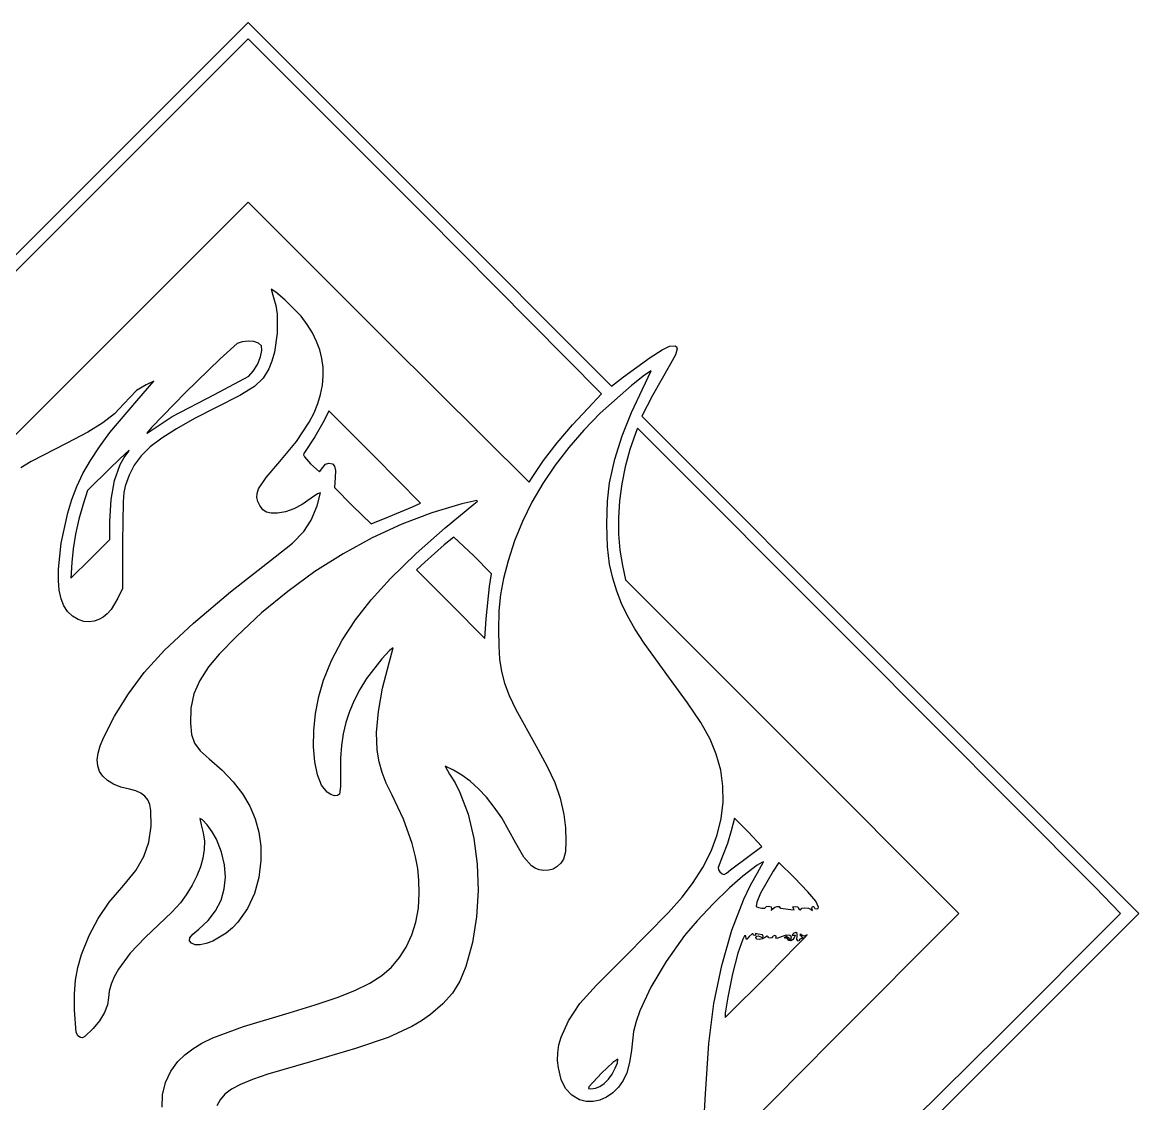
# Model space of a CAD drawing. Extents: x 243 to 560, y 433 to 750.
# Drawn here: x 361.2 to 560, y 557.6 to 750.1 of the extents above; entities that cross this region are included whole.
import ezdxf

# ---------------------------------------------------------------- set-up
doc = ezdxf.new("R2010")
doc.units = 0

msp = doc.modelspace()

# ---------------------------------------------------------------- linework, layer by layer
at = {"layer": 'Calque 1'}
for p, q in [((322.09027, 670.7713), (401.39877, 750.0798)), ((401.39877, 750.0798), (433.77557, 717.7039)), ((401.3991, 747.1693), (328.2253, 674.0123)), ((432.8846, 715.6846), (401.3991, 747.1693)), ((372.463, 689.1294), (401.3992, 718.0647)), ((401.3992, 718.0647), (426.3916, 693.0734)), ((433.77557, 717.7039), (466.15237, 685.3279)), ((464.3701, 683.97), (432.8846, 715.6846)), ((406.367052, 702.028681), (405.50272, 702.5874)), ((405.50272, 702.5874), (405.93417, 701.0898)), ((407.930138, 700.6984), (406.367052, 702.028681)), ((405.93417, 701.0898), (406.32175, 699.678398)), ((410.83979, 697.7984), (407.930138, 700.6984)), ((406.32175, 699.678398), (406.561531, 698.111658)), ((406.561531, 698.111658), (406.611584, 694.721513)), ((411.934444, 696.30648), (410.83979, 697.7984)), ((412.852637, 694.802924), (411.934444, 696.30648)), ((406.611584, 694.721513), (406.11211, 691.338061)), ((413.594206, 693.286598), (412.852637, 694.802924)), ((399.45369, 692.9315), (396.416374, 690.19655)), ((400.351832, 693.207775), (399.45369, 692.9315)), ((401.399861, 693.30915), (400.351832, 693.207775)), ((402.42408, 693.23345), (401.399861, 693.30915)), ((403.25079, 692.9785), (402.42408, 693.23345)), ((403.775857, 692.5139), (403.25079, 692.9785)), ((403.88301, 691.6701), (403.775857, 692.5139)), ((414.158985, 691.756366), (413.594206, 693.286598)), ((426.3916, 693.0734), (451.4811, 668.2031)), ((475.166792, 691.784427), (476.43637, 692.4318)), ((476.43637, 692.4318), (477.450002, 692.483812)), ((477.450002, 692.483812), (477.715399, 692.298164)), ((477.819812, 691.97205), (477.545572, 690.900337)), ((477.715399, 692.298164), (477.819812, 691.97205)), ((396.416374, 690.19655), (390.28557, 684.1769)), ((403.073632, 689.193725), (403.641951, 690.52585)), ((403.641951, 690.52585), (403.88301, 691.6701)), ((406.11211, 691.338061), (405.664982, 689.779688)), ((414.54681, 690.211093), (414.158985, 691.756366)), ((414.757516, 688.649643), (414.54681, 690.211093)), ((468.23775, 686.99), (472.998579, 690.410387)), ((472.998579, 690.410387), (475.166792, 691.784427)), ((477.545572, 690.900337), (476.62705, 689.2725)), ((343.5268, 660.1941), (372.463, 689.1294)), ((401.53779, 687.1009), (402.323698, 687.957488)), ((402.323698, 687.957488), (403.073632, 689.193725)), ((405.09089, 688.38), (404.072666, 686.722619)), ((405.664982, 689.779688), (405.09089, 688.38)), ((414.790938, 687.070883), (414.757516, 688.649643)), ((471.65011, 684.7944), (473.20098, 688.0355)), ((473.20098, 688.0355), (472.011713, 687.295808)), ((476.62705, 689.2725), (473.45992, 683.6699)), ((381.59247, 682.6775), (384.5998, 686.1832)), ((384.5998, 686.1832), (383.233875, 685.5602)), ((395.43116, 683.8512), (401.53779, 687.1009)), ((404.072666, 686.722619), (402.520376, 685.2809)), ((414.646913, 685.473675), (414.790938, 687.070883)), ((466.15237, 685.3279), (468.23775, 686.99)), ((472.011713, 687.295808), (469.67315, 685.435213)), ((381.52757, 684.5334), (379.29171, 682.1746)), ((383.233875, 685.5602), (381.52757, 684.5334)), ((390.28557, 684.1769), (384.19212, 677.958263)), ((402.520376, 685.2809), (399.915163, 683.674406)), ((414.325274, 683.856885), (414.646913, 685.473675)), ((461.91947, 681.3171), (464.3701, 683.97)), ((469.67315, 685.435213), (464.13619, 680.5022)), ((469.668818, 680.650069), (471.65011, 684.7944)), ((376.807986, 677.040152), (381.59247, 682.6775)), ((379.29171, 682.1746), (377.593874, 680.372103)), ((387.89053, 679.8845), (395.43116, 683.8512)), ((399.915163, 683.674406), (395.73817, 681.5227)), ((413.148499, 680.560019), (413.825858, 682.219379)), ((413.825858, 682.219379), (414.325274, 683.856885)), ((473.45992, 683.6699), (471.52949, 679.9657)), ((377.593874, 680.372103), (375.567509, 678.767175)), ((395.73817, 681.5227), (391.853138, 679.53208)), ((412.293034, 678.877672), (413.148499, 680.560019)), ((415.76133, 680.9457), (414.94674, 679.205)), ((423.92584, 672.7844), (415.76133, 680.9457)), ((459.187734, 678.433152), (461.91947, 681.3171)), ((464.13619, 680.5022), (461.201321, 677.495254)), ((468.03269, 676.4946), (469.668818, 680.650069)), ((471.52949, 679.9657), (515.77299, 635.7141)), ((375.567509, 678.767175), (372.860269, 677.117584)), ((383.80392, 677.1898), (387.89053, 679.8848)), ((387.89053, 679.8848), (387.89053, 679.8845)), ((391.853138, 679.53208), (388.648556, 677.739489)), ((410.047124, 675.439473), (412.293034, 678.877672)), ((414.94674, 679.205), (413.314014, 676.290388)), ((456.451884, 675.228588), (459.187734, 678.433152)), ((372.860269, 677.117584), (369.11981, 675.1811)), ((374.916115, 674.503642), (376.807986, 677.040152)), ((384.19212, 677.958263), (383.357924, 676.971514)), ((383.357924, 676.971514), (383.430031, 676.939872)), ((383.430031, 676.939872), (383.80392, 677.1898)), ((386.049672, 676.080419), (383.981733, 674.490363)), ((388.648556, 677.739489), (386.049672, 676.080419)), ((413.314014, 676.290388), (411.32491, 673.3097)), ((461.201321, 677.495254), (458.512398, 674.400147)), ((466.735674, 672.310781), (468.03269, 676.4946)), ((470.45032, 677.0416), (469.411487, 674.021124)), ((470.74733, 677.8216), (470.45032, 677.0416)), ((509.24753, 639.3385), (470.74733, 677.8216)), ((369.11981, 675.1811), (362.79237, 671.909288)), ((373.319243, 672.092738), (374.916115, 674.503642)), ((383.981733, 674.490363), (382.369985, 672.90481)), ((407.08681, 671.8957), (410.047124, 675.439473)), ((454.022084, 672.084605), (456.451884, 675.228588)), ((458.512398, 674.400147), (456.072358, 671.221579)), ((469.411487, 674.021124), (468.579877, 670.9719)), ((371.988429, 669.76056), (373.319243, 672.092738)), ((379.607444, 673.379813), (376.95859, 670.8376)), ((378.655029, 671.351759), (379.345509, 672.595357)), ((379.345509, 672.595357), (380.15041, 673.733)), ((380.194527, 673.877533), (379.607444, 673.379813)), ((380.15041, 673.733), (380.257914, 673.891485)), ((380.257914, 673.891485), (380.194527, 673.877533)), ((382.369985, 672.90481), (381.139678, 671.259255)), ((411.32491, 673.3097), (411.280247, 673.07108)), ((411.280247, 673.07108), (411.447457, 672.713238)), ((411.447457, 672.713238), (412.5065, 671.5038)), ((432.09036, 664.4852), (423.92584, 672.7844)), ((452.2085, 669.3824), (454.022084, 672.084605)), ((465.77172, 668.0814), (466.735674, 672.310781)), ((362.79237, 671.909288), (360.960953, 670.781436)), ((376.95859, 670.8376), (372.8101, 666.7366)), ((377.608579, 668.51405), (378.655029, 671.351759)), ((381.139678, 671.259255), (380.216057, 669.489187)), ((404.607909, 669.045877), (407.08681, 671.8957)), ((412.5065, 671.5038), (414.09875, 670.0438)), ((414.09875, 670.0438), (414.71806, 670.8376)), ((414.71806, 670.8376), (415.223925, 671.429188)), ((415.223925, 671.429188), (415.80104, 671.6313)), ((415.80104, 671.6313), (416.428658, 671.506491)), ((416.428658, 671.506491), (416.80658, 671.08365)), ((416.80658, 671.08365), (416.966942, 670.290159)), ((416.966942, 670.290159), (416.94188, 669.0534)), ((456.072358, 671.221579), (453.884141, 667.96425)), ((468.579877, 670.9719), (467.957826, 667.917182)), ((370.894738, 667.46023), (371.988429, 669.76056)), ((376.993549, 665.154566), (377.608579, 668.51405)), ((380.216057, 669.489187), (379.52437, 667.5301)), ((403.289458, 667.017463), (404.607909, 669.045877)), ((416.94188, 669.0534), (416.81279, 667.2657)), ((451.4811, 668.2031), (452.2085, 669.3824)), ((465.411145, 664.813777), (465.77172, 668.0814)), ((370.009231, 665.144869), (370.894738, 667.46023)), ((372.8101, 666.7366), (372.03636, 664.3273)), ((379.286934, 666.407908), (379.145674, 664.725588)), ((379.52437, 667.5301), (379.286934, 666.407908)), ((402.973602, 665.464567), (403.016071, 666.203193)), ((403.016071, 666.203193), (403.289458, 667.017463)), ((413.792594, 666.131838), (412.64378, 665.3542)), ((413.7037, 664.0066), (414.32541, 666.3019)), ((414.32541, 666.3019), (413.792594, 666.131838)), ((416.81279, 667.2657), (420.01583, 664.0246)), ((453.884141, 667.96425), (451.950687, 664.632858)), ((467.957826, 667.917182), (467.54767, 664.880225)), ((369.30297, 662.7676), (370.009231, 665.144869)), ((372.03636, 664.3273), (371.26403, 661.651697)), ((376.79243, 661.208), (376.993549, 665.154566)), ((379.145674, 664.725588), (379.05329, 657.6082)), ((403.142319, 664.758348), (402.973602, 665.464567)), ((403.50249, 664.0413), (403.142319, 664.758348)), ((411.067486, 664.273494), (409.533375, 663.463425)), ((412.64378, 665.3542), (411.067486, 664.273494)), ((430.70129, 663.8588), (432.09036, 664.4852)), ((439.46184, 664.3722), (434.103931, 662.75953)), ((436.508588, 660.090625), (441.61569, 664.2882)), ((442.132718, 664.966838), (439.46184, 664.3722)), ((441.61569, 664.2882), (442.196687, 664.789645)), ((442.254824, 664.918402), (442.132718, 664.966838)), ((442.196687, 664.789645), (442.254824, 664.918402)), ((451.950687, 664.632858), (450.274934, 661.232103)), ((465.293015, 660.731813), (465.411145, 664.813777)), ((467.54767, 664.880225), (467.351746, 661.884284)), ((368.132143, 657.341195), (369.30297, 662.7676)), ((404.055645, 663.315008), (403.50249, 664.0413)), ((404.702435, 662.874588), (404.055645, 663.315008)), ((405.539013, 662.678798), (404.702435, 662.874588)), ((406.66153, 662.6864), (405.539013, 662.678798)), ((408.058904, 662.931794), (406.66153, 662.6864)), ((409.533375, 663.463425), (408.058904, 662.931794)), ((412.650857, 661.463164), (413.7037, 664.0066)), ((420.01583, 664.0246), (423.35515, 660.7834)), ((423.35515, 660.7834), (426.40183, 662.0769)), ((426.40183, 662.0769), (430.70129, 663.8588)), ((426.40183, 662.0769), (426.40183, 662.0769)), ((434.103931, 662.75953), (428.776342, 660.725333)), ((371.26403, 661.651697), (370.658137, 658.972625)), ((376.79243, 657.9977), (376.79243, 661.208)), ((411.309735, 659.413613), (412.650857, 661.463164)), ((428.776342, 660.725333), (423.51393, 658.290104)), ((431.368143, 655.5005), (436.508588, 660.090625)), ((450.274934, 661.232103), (448.859822, 657.766684)), ((465.416738, 656.714217), (465.293015, 660.731813)), ((467.351746, 661.884284), (467.37239, 658.952613)), ((370.658137, 658.972625), (370.233314, 656.365141)), ((409.29287, 657.387705), (411.309735, 659.413613)), ((423.51393, 658.290104), (418.351553, 655.474338)), ((438.07682, 658.4022), (436.340201, 657.081063)), ((441.54538, 655.161), (438.07682, 658.4022)), ((467.37239, 658.952613), (467.611939, 656.108466)), ((367.621879, 652.723638), (368.132143, 657.341195)), ((370.233314, 656.365141), (370.00419, 653.9043)), ((373.32399, 654.5619), (376.79243, 657.9977)), ((379.05329, 657.6082), (379.04169, 649.2739)), ((406.2128, 654.9152), (409.29287, 657.387705)), ((436.340201, 657.081063), (432.89584, 653.9858)), ((448.859822, 657.766684), (447.70829, 654.2413)), ((465.78172, 653.6397), (465.416738, 656.714217)), ((467.611939, 656.108466), (468.07273, 653.3751)), ((369.85556, 651.1261), (373.32399, 654.5619)), ((398.275347, 648.68087), (406.2128, 654.9152)), ((418.351553, 655.474338), (413.324068, 652.298529)), ((426.772696, 651.0546), (431.368143, 655.5005)), ((444.77473, 651.9199), (441.54538, 655.161)), ((447.70829, 654.2413), (446.876116, 651.058469)), ((367.615477, 650.742038), (367.621879, 652.723638)), ((370.00419, 653.9043), (369.85556, 651.1261)), ((413.324068, 652.298529), (408.466332, 648.783173)), ((432.89584, 653.9858), (431.42892, 652.6121)), ((431.42892, 652.6121), (437.51433, 646.5077)), ((466.368289, 651.139705), (465.78172, 653.6397)), ((468.07273, 653.3751), (468.61134, 650.8616)), ((367.775438, 648.991286), (367.615477, 650.742038)), ((423.30059, 647.2897), (426.772696, 651.0546)), ((444.37273, 649.6709), (444.77473, 651.9199)), ((446.876116, 651.058469), (446.358616, 648.249625)), ((467.057462, 648.839745), (466.368289, 651.139705)), ((468.61134, 650.8616), (498.30654, 621.1621)), ((368.10217, 647.480925), (367.775438, 648.991286)), ((379.04169, 649.2739), (378.22374, 647.5541)), ((391.674468, 643.110638), (398.275347, 648.68087)), ((408.466332, 648.783173), (403.813204, 644.948765)), ((443.78524, 643.9127), (444.37273, 649.6709)), ((444.37273, 649.6709), (444.37273, 649.6709)), ((446.358616, 648.249625), (446.090944, 645.342719)), ((467.904526, 646.634597), (467.057462, 648.839745)), ((368.59608, 646.2205), (368.10217, 647.480925)), ((369.274032, 645.190748), (368.59608, 646.2205)), ((378.22374, 647.5541), (377.014365, 645.563264)), ((420.547145, 643.725306), (423.30059, 647.2897)), ((437.51433, 646.5077), (443.59975, 640.4034)), ((468.964766, 644.419038), (467.904526, 646.634597)), ((370.135615, 644.353438), (369.274032, 645.190748)), ((371.122658, 643.753783), (370.135615, 644.353438)), ((375.589679, 644.204088), (374.803048, 643.765769)), ((376.327645, 644.803839), (375.589679, 644.204088)), ((377.014365, 645.563264), (376.327645, 644.803839)), ((403.813204, 644.948765), (399.39954, 640.8158)), ((446.090944, 645.342719), (446.00825, 641.8657)), ((470.29347, 642.087842), (468.964766, 644.419038)), ((372.17699, 643.437), (371.122658, 643.753783)), ((373.094122, 643.380466), (372.17699, 643.437)), ((373.970336, 643.490642), (373.094122, 643.380466)), ((374.803048, 643.765769), (373.970336, 643.490642)), ((386.512804, 638.295111), (391.674468, 643.110638)), ((418.170295, 640.0804), (420.547145, 643.725306)), ((443.59975, 640.4034), (443.78524, 643.9127)), ((399.39954, 640.8158), (396.26959, 637.576138)), ((446.00825, 641.8657), (446.041185, 639.085107)), ((471.945923, 639.535786), (470.29347, 642.087842)), ((382.893, 634.3249), (386.512804, 638.295111)), ((416.237325, 636.468269), (418.170295, 640.0804)), ((426.564905, 638.239684), (425.231749, 636.774775)), ((426.52787, 636.0353), (427.22046, 638.7544)), ((427.22046, 638.7544), (426.564905, 638.239684)), ((446.041185, 639.085107), (446.194848, 636.699303)), ((476.44322, 633.3482), (471.945923, 639.535786)), ((552.27683, 596.1413), (509.24753, 639.3385)), ((396.26959, 637.576138), (394.33874, 635.3723)), ((414.81552, 633.0022), (416.237325, 636.468269)), ((425.231749, 636.774775), (422.51226, 633.2914)), ((446.194848, 636.699303), (446.524077, 634.539872)), ((380.127742, 630.539458), (382.893, 634.3249)), ((394.33874, 635.3723), (392.79269, 632.939806)), ((425.372625, 631.550844), (426.52787, 636.0353)), ((446.524077, 634.539872), (447.08371, 632.4384)), ((515.77299, 635.7141), (560.01649, 591.4625)), ((392.79269, 632.939806), (391.763853, 630.519425)), ((413.979694, 630.061272), (414.81552, 633.0022)), ((422.51226, 633.2914), (421.299574, 631.306743)), ((447.08371, 632.4384), (447.928585, 630.226471)), ((479.690144, 628.937761), (476.44322, 633.3482)), ((377.64257, 626.542338), (380.127742, 630.539458)), ((391.763853, 630.519425), (391.221154, 628.013731)), ((421.299574, 631.306743), (420.283386, 629.357708)), ((424.622691, 627.377975), (425.372625, 631.550844)), ((413.413898, 627.01808), (413.979694, 630.061272)), ((420.283386, 629.357708), (419.455225, 627.414272)), ((447.928585, 630.226471), (449.11354, 627.735672)), ((482.036734, 625.412237), (479.690144, 628.937761)), ((375.731523, 622.847973), (377.64257, 626.542338)), ((391.221154, 628.013731), (391.13352, 625.3253)), ((413.114342, 623.987063), (413.413898, 627.01808)), ((419.455225, 627.414272), (418.806618, 625.446413)), ((424.296276, 623.650344), (424.622691, 627.377975)), ((449.11354, 627.735672), (452.72304, 621.2438)), ((391.13352, 625.3253), (391.349391, 623.306652)), ((418.806618, 625.446413), (418.329092, 623.424108)), ((483.673934, 622.461195), (482.036734, 625.412237)), ((375.083183, 621.275086), (375.731523, 622.847973)), ((391.349391, 623.306652), (391.87855, 621.761563)), ((413.077234, 621.082663), (413.114342, 623.987063)), ((418.329092, 623.424108), (418.014175, 621.317336)), ((424.41159, 620.5016), (424.296276, 623.650344)), ((484.79269, 619.7742), (483.673934, 622.461195)), ((374.68864, 619.9708), (375.083183, 621.275086)), ((391.87855, 621.761563), (392.867902, 620.409767)), ((392.867902, 620.409767), (394.46435, 618.971)), ((413.298784, 618.419316), (413.077234, 621.082663)), ((418.014175, 621.317336), (417.853396, 619.096074)), ((424.747349, 618.431784), (424.41159, 620.5016)), ((452.72304, 621.2438), (454.641519, 617.747083)), ((498.30654, 621.1621), (528.00184, 591.4627)), ((374.535174, 618.78027), (374.68864, 619.9708)), ((374.627498, 617.698081), (374.535174, 618.78027)), ((394.46435, 618.971), (396.78216, 616.938489)), ((413.7752, 616.111464), (413.298784, 618.419316)), ((417.853396, 619.096074), (417.83828, 616.7303)), ((425.257261, 616.540825), (424.747349, 618.431784)), ((485.578671, 616.951025), (484.79269, 619.7742)), ((374.964628, 616.725365), (374.627498, 617.698081)), ((375.545579, 615.86325), (374.964628, 616.725365)), ((396.78216, 616.938489), (398.755967, 614.862278)), ((417.83828, 616.7303), (417.83614, 614.017075)), ((426.006943, 614.630703), (425.257261, 616.540825)), ((437.98648, 616.9603), (436.48302, 617.6563)), ((436.48302, 617.6563), (437.30474, 616.2673)), ((439.491681, 616.082095), (437.98648, 616.9603)), ((454.641519, 617.747083), (456.019023, 614.744737)), ((485.986917, 614.101491), (485.578671, 616.951025)), ((376.369366, 615.112866), (375.545579, 615.86325)), ((377.435005, 614.475344), (376.369366, 615.112866)), ((378.741512, 613.951812), (377.435005, 614.475344)), ((398.755967, 614.862278), (400.391524, 612.731079)), ((414.502693, 614.273546), (413.7752, 616.111464)), ((427.06201, 612.5034), (426.006943, 614.630703)), ((437.30474, 616.2673), (438.270021, 614.692541)), ((438.270021, 614.692541), (439.137616, 612.960136)), ((440.97476, 614.979008), (439.491681, 616.082095)), ((442.430471, 613.657158), (440.97476, 614.979008)), ((456.019023, 614.744737), (456.970928, 611.949598)), ((380.2879, 613.5434), (378.741512, 613.951812)), ((381.4035, 613.245659), (380.2879, 613.5434)), ((382.306781, 612.851206), (381.4035, 613.245659)), ((383.013007, 612.333969), (382.306781, 612.851206)), ((400.391524, 612.731079), (401.694586, 610.5336)), ((415.47747, 613.02), (414.502693, 614.273546)), ((416.133483, 612.596541), (415.47747, 613.02)), ((416.784656, 612.392625), (416.133483, 612.596541)), ((417.341459, 612.421247), (416.784656, 612.392625)), ((417.71436, 612.6954), (417.341459, 612.421247)), ((417.83614, 614.017075), (417.71436, 612.6954)), ((429.07594, 608.253838), (427.06201, 612.5034)), ((439.137616, 612.960136), (440.573817, 609.092639)), ((443.853568, 612.122662), (442.430471, 613.657158)), ((486.018427, 611.231017), (485.986917, 614.101491)), ((383.53744, 611.667875), (383.013007, 612.333969)), ((383.895343, 610.826853), (383.53744, 611.667875)), ((384.101979, 609.784831), (383.895343, 610.826853)), ((401.694586, 610.5336), (402.670905, 608.258553)), ((445.238803, 610.381641), (443.853568, 612.122662)), ((446.580932, 608.440211), (445.238803, 610.381641)), ((456.970928, 611.949598), (457.61261, 609.0745)), ((485.674196, 608.345025), (486.018427, 611.231017)), ((384.1225, 606.9935), (384.101979, 609.784831)), ((440.573817, 609.092639), (441.601488, 604.805313)), ((449.11488, 603.9806), (446.580932, 608.440211)), ((457.61261, 609.0745), (457.917655, 606.674342)), ((488.01099, 608.425), (487.45329, 606.1659)), ((490.47924, 605.967), (488.01099, 608.425)), ((383.719364, 604.133678), (384.1225, 606.9935)), ((393.278892, 608.126273), (392.81129, 608.3629)), ((392.81129, 608.3629), (393.0506, 607.1948)), ((393.0506, 607.1948), (393.434807, 605.768317)), ((394.096339, 607.215763), (393.278892, 608.126273)), ((395.007961, 605.95277), (394.096339, 607.215763)), ((402.670905, 608.258553), (403.326235, 605.894647)), ((430.6051, 603.898), (429.07594, 608.253838)), ((457.917655, 606.674342), (458.015944, 604.352662)), ((484.955223, 605.448936), (485.674196, 608.345025)), ((393.434807, 605.768317), (393.616515, 604.314864)), ((395.75809, 604.6587), (395.007961, 605.95277)), ((396.686477, 602.361768), (395.75809, 604.6587)), ((403.326235, 605.894647), (403.666329, 603.430593)), ((441.601488, 604.805313), (442.208774, 600.238662)), ((483.862505, 602.548172), (484.955223, 605.448936)), ((487.45329, 606.1659), (486.773476, 603.9047)), ((492.88004, 603.3398), (490.47924, 605.967)), ((382.83843, 601.5645), (383.719364, 604.133678)), ((393.594667, 602.829482), (393.368204, 601.307213)), ((393.616515, 604.314864), (393.594667, 602.829482)), ((403.666329, 603.430593), (403.69694, 600.8551)), ((431.239114, 601.53925), (430.6051, 603.898)), ((450.531409, 601.471577), (449.11488, 603.9806)), ((458.015944, 604.352662), (457.908115, 602.397752)), ((482.397038, 599.648153), (483.862505, 602.548172)), ((486.773476, 603.9047), (485.92219, 601.6405)), ((490.56363, 601.6483), (492.88004, 603.3398)), ((381.386303, 599.083822), (382.83843, 601.5645)), ((393.368204, 601.307213), (392.936067, 599.743098)), ((397.229419, 600.106869), (396.686477, 602.361768)), ((403.69694, 600.8551), (403.330705, 597.822005)), ((431.637479, 599.464075), (431.239114, 601.53925)), ((451.852694, 599.932537), (450.531409, 601.471577)), ((457.59481, 601.0979), (457.129366, 600.412037)), ((457.908115, 602.397752), (457.59481, 601.0979)), ((485.92219, 601.6405), (485.149514, 599.61805)), ((487.32173, 599.2338), (490.56363, 601.6483)), ((492.908884, 600.528563), (492.099156, 600.017375)), ((492.10572, 598.6995), (493.20957, 600.6139)), ((493.20957, 600.6139), (492.908884, 600.528563)), ((495.94947, 600.4902), (494.92707, 598.9544)), ((498.70884, 597.7637), (495.94947, 600.4902)), ((379.26959, 596.4895), (381.386303, 599.083822)), ((392.936067, 599.743098), (392.2972, 598.13218)), ((397.391122, 597.915485), (397.229419, 600.106869)), ((431.841187, 597.389988), (431.637479, 599.464075)), ((442.208774, 600.238662), (442.383819, 595.533192)), ((452.537589, 599.477136), (451.852694, 599.932537)), ((453.270637, 599.20468), (452.537589, 599.477136)), ((454.075825, 599.095318), (453.270637, 599.20468)), ((454.97714, 599.1292), (454.075825, 599.095318)), ((455.712438, 599.346387), (454.97714, 599.1292)), ((456.465878, 599.8011), (455.712438, 599.346387)), ((457.129366, 600.412037), (456.465878, 599.8011)), ((480.55982, 596.7543), (482.397038, 599.648153)), ((485.149514, 599.61805), (485.173858, 599.195706)), ((485.173858, 599.195706), (485.41597, 598.858)), ((485.41597, 598.858), (485.813835, 598.480261)), ((485.813835, 598.480261), (486.168664, 598.398163)), ((486.168664, 598.398163), (486.623586, 598.639933)), ((486.623586, 598.639933), (487.32173, 599.2338)), ((487.32173, 599.2338), (487.32173, 599.2338)), ((492.099156, 600.017375), (489.50657, 598.0944)), ((490.862973, 596.480308), (492.10572, 598.6995)), ((494.92707, 598.9544), (492.689362, 595.029975)), ((376.682412, 593.442561), (379.26959, 596.4895)), ((391.450544, 596.4695), (390.39504, 594.7501)), ((392.2972, 598.13218), (391.450544, 596.4695)), ((397.175789, 595.8091), (397.391122, 597.915485)), ((403.330705, 597.822005), (402.523315, 594.985738)), ((431.89123, 595.0345), (431.841187, 597.389988)), ((478.730632, 594.354959), (480.55982, 596.7543)), ((489.50657, 598.0944), (487.126107, 595.999545)), ((489.683331, 594.015894), (490.862973, 596.480308)), ((501.079059, 595.321575), (498.70884, 597.7637)), ((390.39504, 594.7501), (389.343819, 593.362423)), ((396.587625, 593.809196), (397.175789, 595.8091)), ((402.523315, 594.985738), (401.276162, 592.350002)), ((431.738547, 592.376866), (431.89123, 595.0345)), ((442.383819, 595.533192), (442.114769, 590.829405)), ((487.126107, 595.999545), (484.226998, 593.145963)), ((492.689362, 595.029975), (492.001322, 593.458072)), ((502.507365, 593.60515), (501.079059, 595.321575)), ((556.80591, 591.4272), (552.27683, 596.1413)), ((374.681524, 590.553938), (376.682412, 593.442561)), ((389.343819, 593.362423), (387.822911, 591.684188)), ((395.630834, 591.937256), (396.587625, 593.809196)), ((476.303164, 591.5893), (478.730632, 594.354959)), ((484.226998, 593.145963), (481.3786, 590.116448)), ((487.545309, 588.447625), (489.683331, 594.015894)), ((492.001322, 593.458072), (491.87037, 592.6987)), ((491.87037, 592.6987), (492.300739, 592.497369)), ((492.300739, 592.497369), (492.921042, 592.389825)), ((493.445477, 592.400294), (493.58824, 592.553)), ((493.58824, 592.553), (493.67697, 592.700988)), ((493.67697, 592.700988), (494.09147, 592.7313)), ((494.09147, 592.7313), (494.552421, 592.592525)), ((494.552421, 592.592525), (494.61357, 592.27)), ((494.84151, 592.259), (495.226355, 592.550138)), ((495.226355, 592.550138), (495.65686, 592.6927)), ((495.65686, 592.6927), (495.65686, 592.69)), ((495.65686, 592.69), (495.983867, 592.655188)), ((495.983867, 592.655188), (496.11988, 592.5195)), ((496.11988, 592.5195), (496.294754, 592.373888)), ((498.399652, 592.650938), (498.86295, 592.692)), ((498.53466, 592.3482), (498.399652, 592.650938)), ((498.86295, 592.692), (499.286334, 592.611838)), ((499.286334, 592.611838), (499.39747, 592.4731)), ((499.39747, 592.4731), (499.55515, 592.1267)), ((501.801536, 592.4442), (501.9364, 592.6534)), ((501.9364, 592.6534), (502.126312, 592.688263)), ((502.126312, 592.688263), (502.2053, 592.5393)), ((502.2053, 592.5393), (502.321881, 592.341413)), ((503.009743, 592.59185), (502.507365, 593.60515)), ((502.918705, 592.341817), (503.009743, 592.59185)), ((373.097093, 587.544245), (374.681524, 590.553938)), ((387.822911, 591.684188), (383.07858, 587.1512)), ((394.309621, 590.214763), (395.630834, 591.937256)), ((401.276162, 592.350002), (399.59064, 589.9185)), ((431.303677, 589.91545), (431.738547, 592.376866)), ((442.114769, 590.829405), (441.389768, 586.267806)), ((468.58252, 583.8008), (476.303164, 591.5893)), ((560.01649, 591.4625), (480.77419, 512.2198)), ((492.921042, 592.389825), (493.445477, 592.400294)), ((494.61357, 592.27), (494.569057, 591.99705)), ((494.569057, 591.99705), (494.84151, 592.259)), ((496.294754, 592.373888), (496.7152, 592.3146)), ((496.7152, 592.3146), (498.0813, 592.1413)), ((498.0813, 592.1413), (498.65331, 592.067713)), ((498.65331, 592.067713), (498.53466, 592.3482)), ((499.55515, 592.1267), (499.745116, 592.072325)), ((499.745116, 592.072325), (499.82424, 592.1747)), ((499.82424, 592.1747), (500.051962, 592.363938)), ((500.051962, 592.363938), (500.58435, 592.42485)), ((500.58435, 592.42485), (501.195817, 592.358188)), ((501.195817, 592.358188), (501.66078, 592.1647)), ((501.66078, 592.1647), (501.920616, 591.990525)), ((501.8549, 592.1747), (501.801536, 592.4442)), ((501.920616, 591.990525), (501.8549, 592.1747)), ((502.321881, 592.341413), (502.60218, 592.2591)), ((502.60218, 592.2591), (502.918705, 592.341817)), ((528.00184, 591.4627), (505.35224, 568.7746)), ((535.27661, 569.8968), (556.80591, 591.4272)), ((391.566499, 587.76303), (392.62819, 588.6632)), ((392.62819, 588.6632), (394.309621, 590.214763)), ((398.617335, 588.881551), (397.505153, 587.949836)), ((399.59064, 589.9185), (398.617335, 588.881551)), ((430.579334, 587.620384), (431.303677, 589.91545)), ((481.3786, 590.116448), (479.15027, 587.4938)), ((371.75929, 584.1341), (373.097093, 587.544245)), ((383.07858, 587.1512), (380.396098, 584.376639)), ((390.962055, 586.587702), (391.026571, 587.101238)), ((391.3266, 586.1323), (390.962055, 586.587702)), ((391.026571, 587.101238), (391.566499, 587.76303)), ((395.1078, 586.513738), (393.944447, 586.065171)), ((397.505153, 587.949836), (395.1078, 586.513738)), ((429.55823, 585.4618), (430.579334, 587.620384)), ((479.15027, 587.4938), (475.843603, 582.865989)), ((485.755555, 582.187144), (487.545309, 588.447625)), ((489.490787, 586.848873), (488.633311, 584.348012)), ((489.819709, 587.439152), (489.490787, 586.848873)), ((490.04792, 587.4727), (489.819709, 587.439152)), ((490.13022, 586.8456), (490.04792, 587.4727)), ((490.235145, 586.883025), (490.13022, 586.8456)), ((490.67553, 587.3622), (490.235145, 586.883025)), ((491.155634, 587.825412), (490.67553, 587.3622)), ((491.35613, 587.8252), (491.155634, 587.825412)), ((491.439364, 587.591637), (491.35613, 587.8252)), ((491.63764, 587.4945), (491.439364, 587.591637)), ((491.787639, 587.571975), (491.63764, 587.4945)), ((491.798147, 587.8924), (491.75481, 587.7582)), ((491.75481, 587.7582), (491.787639, 587.571975)), ((492.24116, 587.7752), (491.798147, 587.8924)), ((491.80927, 587.1451), (491.985961, 587.38632)), ((491.931521, 586.893964), (491.80927, 587.1451)), ((492.416005, 586.827037), (491.931521, 586.893964)), ((491.985961, 587.38632), (492.246797, 587.481487)), ((493.00593, 587.6437), (492.24116, 587.7752)), ((492.246797, 587.481487), (492.84793, 587.2211)), ((493.041227, 586.935892), (492.416005, 586.827037)), ((492.84793, 587.2211), (493.055186, 587.11205)), ((493.12133, 587.3534), (493.00593, 587.6437)), ((493.58569, 587.2121), (493.041227, 586.935892)), ((493.055186, 587.11205), (493.12133, 587.3534)), ((493.880611, 587.38285), (493.58569, 587.2121)), ((494.00328, 587.3061), (493.880611, 587.38285)), ((494.11986, 587.127488), (494.00328, 587.3061)), ((494.40015, 587.0532), (494.11986, 587.127488)), ((494.680445, 587.117963), (494.40015, 587.0532)), ((494.79703, 587.2737), (494.680445, 587.117963)), ((494.918199, 587.429425), (494.79703, 587.2737)), ((495.20952, 587.4941), (494.918199, 587.429425)), ((495.452794, 587.416413), (495.20952, 587.4941)), ((495.407644, 587.02788), (495.45849, 587.2296)), ((495.582609, 586.979563), (495.407644, 587.02788)), ((495.45849, 587.2296), (495.452794, 587.416413)), ((496.50355, 587.3326), (495.582609, 586.979563)), ((497.245689, 587.561989), (496.50355, 587.3326)), ((496.962401, 587.019612), (497.04549, 587.2285)), ((497.11479, 587.0577), (496.962401, 587.019612)), ((497.04549, 587.2285), (497.279882, 587.416525)), ((497.344845, 587.090363), (497.11479, 587.0577)), ((497.879939, 587.526488), (497.245689, 587.561989)), ((497.279882, 587.416525), (497.57555, 587.1415)), ((497.50074, 586.9233), (497.344845, 587.090363)), ((497.719788, 586.632208), (497.50074, 586.9233)), ((497.57555, 587.1415), (497.849689, 586.886363)), ((498.045109, 586.574713), (497.719788, 586.632208)), ((497.849689, 586.886363), (498.06433, 586.8809)), ((498.21619, 587.281117), (497.879939, 587.526488)), ((498.391345, 586.737436), (498.045109, 586.574713)), ((498.06433, 586.8809), (498.21619, 587.281117)), ((498.3411, 587.7135), (498.301524, 587.522225)), ((498.301524, 587.522225), (498.55489, 587.5594)), ((498.596636, 587.932075), (498.3411, 587.7135)), ((498.67314, 587.107), (498.391345, 586.737436)), ((498.55489, 587.5594), (498.830457, 587.572075)), ((498.94236, 588.023), (498.596636, 587.932075)), ((498.830457, 587.572075), (498.67314, 587.107)), ((499.224552, 587.8789), (498.94236, 588.023)), ((499.153985, 586.873763), (499.19035, 587.3778)), ((499.29396, 586.5684), (499.153985, 586.873763)), ((499.162156, 585.7621), (500.600901, 587.244953)), ((499.19035, 587.3778), (499.224552, 587.8789)), ((499.481512, 586.5348), (499.29396, 586.5684)), ((499.55952, 586.6845), (499.481512, 586.5348)), ((499.695532, 586.886587), (499.55952, 586.6845)), ((500.02254, 586.9731), (499.695532, 586.886587)), ((499.75788, 587.7584), (499.69721, 587.6443)), ((499.69721, 587.6443), (499.97194, 587.37)), ((500.2316, 587.4766), (499.75788, 587.7584)), ((499.97194, 587.37), (500.328601, 587.042587)), ((500.328601, 587.042587), (500.02254, 586.9731)), ((500.506122, 587.385288), (500.2316, 587.4766)), ((500.97482, 587.6626), (500.506122, 587.385288)), ((500.600901, 587.244953), (500.935258, 587.601542)), ((500.935258, 587.601542), (500.97482, 587.6626)), ((391.992938, 585.846544), (391.3266, 586.1323)), ((392.885857, 585.83347), (391.992938, 585.846544)), ((393.944447, 586.065171), (392.885857, 585.83347)), ((428.35383, 583.573675), (429.55823, 585.4618)), ((441.389768, 586.267806), (440.19696, 581.9889)), ((494.00498, 580.5361), (499.162156, 585.7621)), ((371.076964, 581.837491), (371.75929, 584.1341)), ((380.396098, 584.376639), (378.328736, 581.539688)), ((426.930824, 581.908788), (428.35383, 583.573675)), ((463.456958, 578.673775), (468.58252, 583.8008)), ((475.843603, 582.865989), (473.149598, 578.330588)), ((488.633311, 584.348012), (487.680505, 580.669895)), ((370.66272, 579.594), (371.076964, 581.837491)), ((378.328736, 581.539688), (377.563915, 580.160056)), ((425.198827, 580.416344), (426.930824, 581.908788)), ((440.19696, 581.9889), (439.121569, 579.402003)), ((484.37797, 575.4269), (485.755555, 582.187144)), ((487.680505, 580.669895), (486.83738, 576.5143)), ((370.483301, 577.140509), (370.66272, 579.594)), ((376.998702, 578.839517), (376.648371, 577.602966)), ((377.563915, 580.160056), (376.998702, 578.839517)), ((420.446324, 577.745613), (423.067455, 579.04555)), ((423.067455, 579.04555), (425.198827, 580.416344)), ((439.121569, 579.402003), (437.806258, 577.2457)), ((460.4918, 575.4342), (463.456958, 578.673775)), ((486.39821, 572.9424), (494.00498, 580.5367)), ((494.00498, 580.5367), (494.00498, 580.5361)), ((370.50545, 574.2139), (370.483301, 577.140509)), ((376.648371, 577.602966), (376.5282, 576.4753)), ((417.245049, 576.465738), (420.446324, 577.745613)), ((437.806258, 577.2457), (436.111044, 575.330672)), ((473.149598, 578.330588), (471.186741, 574.110392)), ((376.344693, 575.177386), (375.811254, 573.786988)), ((376.5282, 576.4753), (376.344693, 575.177386)), ((408.74053, 573.763), (413.373246, 575.155131)), ((413.373246, 575.155131), (417.245049, 576.465738)), ((436.111044, 575.330672), (433.89595, 573.4676)), ((458.449571, 572.337714), (460.4918, 575.4342)), ((483.450604, 568.301038), (484.37797, 575.4269)), ((486.83738, 576.5143), (486.381601, 573.669537)), ((370.78555, 570.322425), (370.50545, 574.2139)), ((375.811254, 573.786988), (374.953505, 572.35607)), ((400.598286, 571.301319), (408.74053, 573.763)), ((433.89595, 573.4676), (432.303193, 572.352377)), ((471.186741, 574.110392), (470.516521, 572.188121)), ((486.381601, 573.669537), (486.39821, 572.9424)), ((373.79707, 570.9366), (372.360305, 569.54275)), ((374.953505, 572.35607), (373.79707, 570.9366)), ((395.156372, 569.2875), (400.598286, 571.301319)), ((430.569797, 571.321205), (426.345058, 569.378687)), ((432.303193, 572.352377), (430.569797, 571.321205)), ((457.144766, 569.431138), (458.449571, 572.337714)), ((470.516521, 572.188121), (470.07352, 570.4282)), ((371.084187, 569.632619), (370.78555, 570.322425)), ((371.58549, 569.3429), (371.084187, 569.632619)), ((371.936449, 569.32695), (371.58549, 569.3429)), ((372.360305, 569.54275), (371.936449, 569.32695)), ((393.177867, 568.330355), (395.156372, 569.2875)), ((426.345058, 569.378687), (420.549664, 567.375402)), ((456.762286, 568.029205), (457.144766, 569.431138)), ((470.07352, 570.4282), (469.68194, 567.1209)), ((505.35224, 568.7746), (486.940227, 550.191763)), ((519.996547, 554.73715), (535.27661, 569.8968)), ((390.165415, 566.279229), (391.550237, 567.343356)), ((391.550237, 567.343356), (393.177867, 568.330355)), ((420.549664, 567.375402), (412.51155, 565.0467)), ((456.523947, 565.28833), (456.556228, 566.650917)), ((456.556228, 566.650917), (456.762286, 568.029205)), ((469.68194, 567.1209), (469.341715, 564.884875)), ((482.89625, 559.3157), (483.450604, 568.301038)), ((387.65044, 563.393231), (388.91533, 565.0907)), ((388.91533, 565.0907), (390.165415, 566.279229)), ((412.51155, 565.0467), (404.919578, 562.825827)), ((456.6628, 563.9335), (456.523947, 565.28833)), ((466.359484, 564.903538), (464.37345, 563.0234)), ((467.24151, 565.5176), (466.359484, 564.903538)), ((466.80377, 563.87865), (467.175928, 564.871609)), ((467.175928, 564.871609), (467.24151, 565.5176)), ((469.341715, 564.884875), (468.85593, 563.0414)), ((386.717914, 561.35335), (387.65044, 563.393231)), ((404.919578, 562.825827), (402.198833, 561.884977)), ((457.168491, 561.901986), (456.6628, 563.9335)), ((464.37345, 563.0234), (462.068379, 560.598725)), ((465.62104, 561.9202), (466.245365, 562.805816)), ((466.245365, 562.805816), (466.80377, 563.87865)), ((468.85593, 563.0414), (468.207907, 561.687735)), ((386.181393, 559.154694), (386.717914, 561.35335)), ((400.0772, 561.002012), (398.466392, 560.135553)), ((402.198833, 561.884977), (400.0772, 561.002012)), ((457.954468, 560.303888), (457.168491, 561.901986)), ((464.07918, 560.6251), (464.837904, 561.163713)), ((464.837904, 561.163713), (465.62104, 561.9202)), ((468.207907, 561.687735), (467.366704, 560.505917)), ((386.10452, 556.9809), (386.181393, 559.154694)), ((397.278122, 559.244217), (396.424104, 558.286626)), ((398.466392, 560.135553), (397.278122, 559.244217)), ((459.043621, 559.10507), (457.954468, 560.303888)), ((460.45884, 558.2714), (459.043621, 559.10507)), ((462.068379, 560.598725), (462.017558, 560.288722)), ((462.017558, 560.288722), (462.46954, 560.2418)), ((462.46954, 560.2418), (463.30055, 560.3544)), ((463.30055, 560.3544), (464.07918, 560.6251)), ((465.261626, 558.746938), (464.076184, 558.214333)), ((464.07918, 560.6251), (464.07918, 560.6251)), ((466.371539, 559.518225), (465.261626, 558.746938)), ((467.366704, 560.505917), (466.371539, 559.518225)), ((482.567554, 554.127188), (482.89625, 559.3157)), ((396.424104, 558.286626), (395.81605, 557.2214)), ((461.635574, 557.954285), (460.45884, 558.2714)), ((462.854428, 557.942689), (461.635574, 557.954285)), ((464.076184, 558.214333), (462.854428, 557.942689))]:
    msp.add_line(p, q, dxfattribs=at)

doc.saveas('drawing.dxf')
